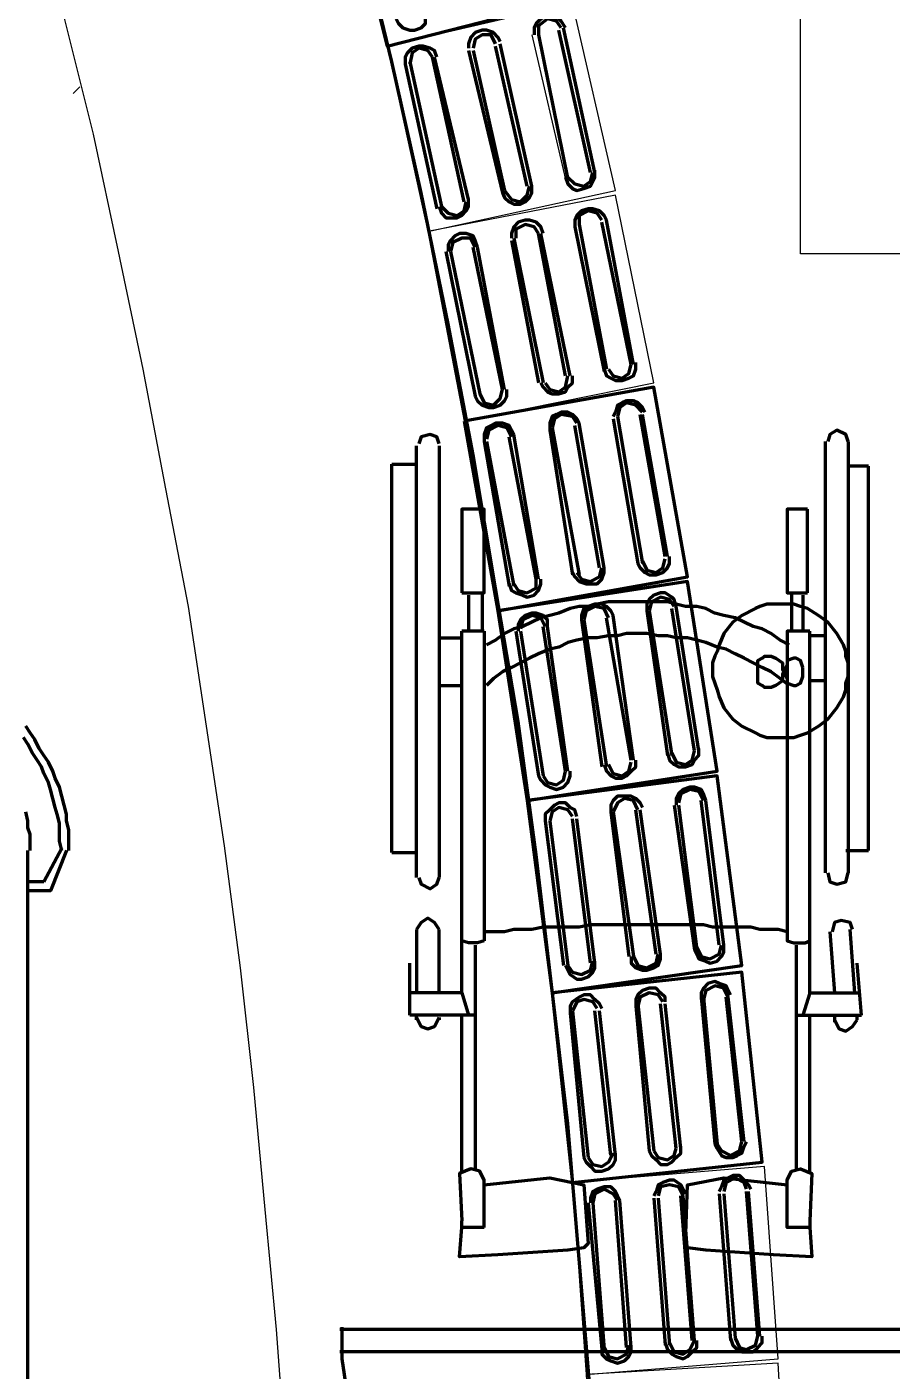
# Model space of a CAD drawing. Header units: millimetres. Extents: x 2273 to 2522, y 1034 to 1187.
# Drawn here: x 2461.915 to 2463.041, y 1050.359 to 1052.109 of the extents above; entities that cross this region are included whole.
import ezdxf

# ---------------------------------------------------------------- set-up
doc = ezdxf.new("R2010")
doc.units = ezdxf.units.MM
doc.layers.add('LAYER8', color=8, linetype='Continuous')
doc.layers.add('PAREDES', color=4, linetype='Continuous', lineweight=100)

# ---------------------------------------------------------------- blocks, each defined once
blk = doc.blocks.new('CAR')
at = {"layer": 'PAREDES', "color": 0, "linetype": 'Continuous'}
for points in [[(74.5799, 146.6775), (74.5681, 146.6775), (74.5534, 146.6775), (74.5417, 146.6745), (74.5328, 146.6745), (74.5211, 146.6716), (74.5093, 146.6686), (74.4975, 146.6657), (74.4858, 146.6598), (74.477, 146.6569), (74.4652, 146.651), (74.4564, 146.6451), (74.4475, 146.6392), (74.4358, 146.6333), (74.427, 146.6275), (74.4181, 146.6216)], [(74.5799, 146.6686), (74.5681, 146.6657), (74.5564, 146.6657), (74.5446, 146.6657), (74.5328, 146.6627), (74.524, 146.6598), (74.5123, 146.6569), (74.5005, 146.6539), (74.4917, 146.651), (74.4799, 146.6451), (74.4711, 146.6422), (74.4623, 146.6363), (74.4534, 146.6304), (74.4417, 146.6245), (74.4328, 146.6186)], [(74.577, 146.6686), (74.6211, 146.6451)], [(74.5799, 146.6745), (74.6328, 146.6539), (74.6328, 146.6245)], [(74.6211, 146.6451), (74.6211, 146.6245)], [(74.5799, 146.6275), (74.5681, 146.6275), (74.5593, 146.6275), (74.5505, 146.6245), (74.5417, 146.6245), (74.5299, 146.6216)], [(75.7652, 146.6245), (74.5799, 146.6245)]]:
    blk.add_lwpolyline(points, dxfattribs=at)
blk = doc.blocks.new('PROT')
at = {"layer": 'PAREDES', "color": 0, "linetype": 'Continuous'}
for points in [[(75.2005, 147.0333), (75.2211, 147.0333), (75.2417, 147.0333), (75.2623, 147.0363), (75.2828, 147.0392), (75.3034, 147.0392), (75.324, 147.0422), (75.3417, 147.0451), (75.3623, 147.051), (75.3828, 147.0539), (75.4005, 147.0598), (75.4211, 147.0627), (75.4387, 147.0686), (75.4564, 147.0745), (75.477, 147.0833), (75.4946, 147.0892), (75.5123, 147.0951), (75.5299, 147.1039), (75.5475, 147.1127), (75.5652, 147.1216), (75.5828, 147.1304), (75.6005, 147.1392), (75.6152, 147.148), (75.6328, 147.1598), (75.6475, 147.1716), (75.6652, 147.1804), (75.6799, 147.1922), (75.6946, 147.2039), (75.7093, 147.2157), (75.724, 147.2275), (75.7387, 147.2422), (75.7534, 147.2539), (75.7652, 147.2686), (75.7799, 147.2804), (75.7917, 147.2951), (75.8064, 147.3098), (75.8181, 147.3245), (75.8299, 147.3392), (75.8417, 147.3539), (75.8534, 147.3716), (75.8652, 147.3863), (75.874, 147.401), (75.8858, 147.4186), (75.8946, 147.4363), (75.9034, 147.451), (75.9123, 147.4686), (75.9211, 147.4863), (75.9299, 147.5039), (75.9387, 147.5216), (75.9446, 147.5392), (75.9534, 147.5569), (75.9593, 147.5775), (75.9652, 147.5951), (75.9711, 147.6157), (75.977, 147.6333), (75.9799, 147.6539), (75.9858, 147.6716), (75.9887, 147.6922), (75.9917, 147.7127), (75.9946, 147.7304), (75.9975, 147.751), (75.9975, 147.7716), (76.0005, 147.7922), (76.0005, 147.8127), (76.0005, 147.8333)], [(75.2034, 147.0304), (75.2034, 147.8333), (75.2328, 147.8333), (75.2328, 147.0304)], [(76.0034, 147.8333), (76.0034, 147.8127), (76.0034, 147.7922), (76.0064, 147.7716), (76.0064, 147.751), (76.0093, 147.7304), (76.0123, 147.7127), (76.0152, 147.6922), (76.0181, 147.6716), (76.024, 147.6539), (76.027, 147.6333), (76.0328, 147.6157), (76.0387, 147.5951), (76.0446, 147.5775), (76.0505, 147.5569), (76.0593, 147.5392), (76.0652, 147.5216), (76.074, 147.5039), (76.0828, 147.4863), (76.0917, 147.4686), (76.1005, 147.451), (76.1093, 147.4363), (76.1181, 147.4186), (76.1299, 147.401), (76.1387, 147.3863), (76.1505, 147.3716), (76.1623, 147.3539), (76.174, 147.3392), (76.1858, 147.3245), (76.1975, 147.3098), (76.2093, 147.2951), (76.224, 147.2804), (76.2358, 147.2686), (76.2505, 147.2539), (76.2652, 147.2422), (76.2799, 147.2275), (76.2946, 147.2157), (76.3093, 147.2039), (76.324, 147.1922), (76.3387, 147.1804), (76.3564, 147.1716), (76.3711, 147.1598), (76.3887, 147.148), (76.4034, 147.1392), (76.4211, 147.1304), (76.4387, 147.1216), (76.4564, 147.1127), (76.474, 147.1039), (76.4917, 147.0951), (76.5093, 147.0892), (76.527, 147.0833), (76.5446, 147.0745), (76.5652, 147.0686), (76.5828, 147.0627), (76.6034, 147.0598), (76.6211, 147.0539), (76.6417, 147.051), (76.6593, 147.0451), (76.6799, 147.0422), (76.7005, 147.0392), (76.7211, 147.0392), (76.7417, 147.0363), (76.7623, 147.0333), (76.7828, 147.0333), (76.8034, 147.0333)], [(76.8034, 147.8333), (76.774, 147.8333), (76.774, 147.0304)], [(76.8034, 147.8333), (76.8034, 147.0304)]]:
    blk.add_lwpolyline(points, dxfattribs=at)
blk = doc.blocks.new('MKJ')
at = {"layer": 'PAREDES', "color": 0, "linetype": 'Continuous'}
for points in [[(74.0799, 147.7186), (74.0799, 147.6922)], [(74.5799, 147.7186), (74.0799, 147.7186)], [(74.5799, 147.6892), (74.5799, 147.7186)], [(74.7652, 147.701), (74.6828, 147.6951)], [(74.7946, 147.7098), (74.727, 147.7039)], [(74.7652, 147.6422), (74.7652, 147.7069)], [(74.7946, 147.6245), (74.7946, 147.7098)], [(74.8005, 147.7039), (74.7946, 147.7039)], [(74.8005, 147.6745), (74.8123, 147.6804), (74.8152, 147.6892), (74.8093, 147.698), (74.8005, 147.7039)], [(74.0475, 147.6922), (74.0387, 147.6892), (74.0328, 147.6775), (74.0387, 147.6686), (74.0475, 147.6657)], [(74.0475, 147.6922), (74.6093, 147.6922)], [(74.3446, 147.6922), (74.3358, 147.6922), (74.327, 147.6892), (74.3211, 147.6892), (74.3123, 147.6863), (74.2975, 147.6775), (74.2828, 147.6657), (74.274, 147.6539), (74.2652, 147.6392), (74.2623, 147.6304), (74.2593, 147.6216), (74.2593, 147.6127), (74.2593, 147.6039), (74.2593, 147.5951), (74.2593, 147.5863), (74.2623, 147.5775), (74.2652, 147.5716), (74.274, 147.5539), (74.2828, 147.5422), (74.2975, 147.5304), (74.3123, 147.5245), (74.3211, 147.5216), (74.327, 147.5186), (74.3358, 147.5157), (74.3446, 147.5157), (74.3534, 147.5157), (74.3623, 147.5186), (74.3711, 147.5216), (74.3799, 147.5245), (74.3946, 147.5304), (74.4093, 147.5422), (74.4181, 147.5539), (74.427, 147.5716), (74.4299, 147.5775), (74.4328, 147.5863), (74.4328, 147.5951), (74.4328, 147.6039), (74.4328, 147.6127), (74.4328, 147.6216), (74.4299, 147.6304), (74.427, 147.6392), (74.4181, 147.6539), (74.4093, 147.6657), (74.3946, 147.6775), (74.3799, 147.6863), (74.3711, 147.6892), (74.3623, 147.6892), (74.3534, 147.6922), (74.3446, 147.6922)], [(74.6093, 147.6657), (74.6211, 147.6686), (74.624, 147.6775), (74.6211, 147.6892), (74.6093, 147.6922)], [(74.6828, 147.698), (74.674, 147.6951), (74.6711, 147.6833), (74.674, 147.6745), (74.6858, 147.6716)], [(74.6858, 147.6686), (74.7652, 147.6745)], [(74.7946, 147.6745), (74.8034, 147.6745)], [(74.6093, 147.6627), (74.0475, 147.6627)], [(74.3005, 147.6627), (74.3005, 147.6422)], [(74.3593, 147.6627), (74.3593, 147.6422)], [(74.2446, 147.6392), (74.1358, 147.6392)], [(74.1358, 147.6392), (74.1358, 147.6127), (74.2446, 147.6127), (74.2446, 147.6392)], [(74.2475, 147.6333), (74.2946, 147.6333)], [(74.7652, 147.6422), (74.2946, 147.6422)], [(74.2946, 147.6422), (74.2946, 147.6127), (74.6975, 147.6127), (74.7005, 147.6216), (74.7005, 147.6363), (74.6975, 147.6422)], [(74.3417, 147.6333), (74.3328, 147.6304), (74.3299, 147.6245), (74.3299, 147.6216), (74.3328, 147.6127), (74.3387, 147.6127), (74.3505, 147.6069), (74.3593, 147.6069), (74.3652, 147.598), (74.3681, 147.5922), (74.3681, 147.5833), (74.3652, 147.5804), (74.3623, 147.5745), (74.3534, 147.5745), (74.3417, 147.5745), (74.3328, 147.5745), (74.3299, 147.5804), (74.327, 147.5833), (74.327, 147.5922), (74.3299, 147.598), (74.3358, 147.6069), (74.3446, 147.6069), (74.3564, 147.6127), (74.3623, 147.6127), (74.3652, 147.6216), (74.3652, 147.6245), (74.3623, 147.6304), (74.3534, 147.6333), (74.3417, 147.6333)], [(74.7652, 147.6422), (74.7946, 147.6333)], [(75.0005, 147.6422), (74.7946, 147.6422)], [(75.0711, 147.6422), (75.0711, 147.6127), (75.0093, 147.6127), (74.9975, 147.6186), (74.9946, 147.6304), (75.0005, 147.6451), (75.0623, 147.6422)], [(75.0623, 147.6422), (75.0711, 147.6422), (75.1093, 147.6451), (75.1064, 147.5951), (75.1005, 147.5069), (75.0975, 147.4833), (75.0917, 147.4804), (75.0152, 147.4833), (75.0064, 147.5304), (75.0152, 147.6127)], [(74.2446, 147.6186), (74.2946, 147.6186)], [(74.3123, 147.6157), (74.3064, 147.6039), (74.2975, 147.5922), (74.2917, 147.5804), (74.2887, 147.5686), (74.2828, 147.5569), (74.277, 147.5451), (74.274, 147.5304), (74.2711, 147.5186), (74.2652, 147.5069), (74.2623, 147.4951), (74.2623, 147.4804), (74.2593, 147.4686), (74.2564, 147.4569), (74.2564, 147.4422), (74.2564, 147.4304), (74.2564, 147.4186), (74.2564, 147.4039), (74.2564, 147.3922), (74.2564, 147.3804), (74.2593, 147.3657), (74.2623, 147.3539), (74.2623, 147.3422), (74.2652, 147.3304), (74.2711, 147.3157), (74.274, 147.3039), (74.277, 147.2922), (74.2828, 147.2804), (74.2887, 147.2686), (74.2917, 147.2569), (74.2975, 147.2451), (74.3064, 147.2333), (74.3123, 147.2216)], [(74.3652, 147.6157), (74.3564, 147.6039), (74.3475, 147.5922), (74.3417, 147.5804), (74.3358, 147.5686), (74.3299, 147.5569), (74.324, 147.5451), (74.3181, 147.5333), (74.3152, 147.5216), (74.3093, 147.5069), (74.3064, 147.4951), (74.3034, 147.4833), (74.3034, 147.4686), (74.3005, 147.4569), (74.3005, 147.4451), (74.2975, 147.4304), (74.2975, 147.4186), (74.2975, 147.4039), (74.3005, 147.3922), (74.3005, 147.3804), (74.3034, 147.3657), (74.3034, 147.3539), (74.3064, 147.3392), (74.3093, 147.3275), (74.3152, 147.3157), (74.3181, 147.3039), (74.324, 147.2892), (74.3299, 147.2775), (74.3358, 147.2657), (74.3417, 147.2539), (74.3475, 147.2422), (74.3564, 147.2304), (74.3652, 147.2216)], [(74.6858, 147.6127), (74.6828, 147.601), (74.6828, 147.5892), (74.6828, 147.5775), (74.6799, 147.5657), (74.6799, 147.5539), (74.6799, 147.5392), (74.6799, 147.5275), (74.6799, 147.5157), (74.677, 147.5039), (74.677, 147.4922), (74.677, 147.4775), (74.677, 147.4657), (74.677, 147.4539), (74.677, 147.4422), (74.677, 147.4304), (74.677, 147.4157), (74.677, 147.4039), (74.677, 147.3922), (74.677, 147.3804), (74.677, 147.3686), (74.677, 147.3569), (74.6799, 147.3422), (74.6799, 147.3304), (74.6799, 147.3186), (74.6799, 147.3069), (74.6799, 147.2951), (74.6828, 147.2804), (74.6828, 147.2686), (74.6828, 147.2569), (74.6858, 147.2451), (74.6858, 147.2333), (74.6858, 147.2186)], [(74.7034, 147.6245), (74.9946, 147.6245)], [(75.0152, 147.2186), (75.0064, 147.3039), (75.0152, 147.348), (75.0917, 147.3539), (75.0975, 147.348), (75.1005, 147.3275), (75.1064, 147.2363), (75.1093, 147.1863), (75.0711, 147.1892), (75.0623, 147.1892)], [(74.2446, 147.1892), (74.2446, 147.2186), (74.1358, 147.2186), (74.1358, 147.1892), (74.2446, 147.1892)], [(74.2446, 147.2157), (74.2946, 147.2157)], [(74.2946, 147.2186), (74.6975, 147.2186)], [(74.2946, 147.2186), (74.2946, 147.1892)], [(74.6975, 147.2186), (74.7005, 147.2098), (74.7005, 147.198), (74.6975, 147.1892)], [(75.0711, 147.2186), (75.0093, 147.2186), (74.9975, 147.2127), (74.9946, 147.201), (75.0005, 147.1863), (75.0623, 147.1892)], [(75.0711, 147.2186), (75.0711, 147.1892)], [(74.2475, 147.198), (74.2946, 147.198)], [(74.7034, 147.2069), (74.9946, 147.2069)], [(74.7652, 147.1892), (74.7946, 147.198)], [(74.7946, 147.2069), (74.7946, 147.1216)], [(74.7652, 147.1892), (74.2946, 147.1892)], [(74.3034, 147.1598), (74.3034, 147.1892)], [(74.3652, 147.1598), (74.3652, 147.1892)], [(74.7652, 147.1892), (74.7652, 147.1216)], [(75.0005, 147.1892), (74.7946, 147.1892)], [(74.0505, 147.1598), (74.0417, 147.1569), (74.0387, 147.148), (74.0417, 147.1363), (74.0505, 147.1333)], [(74.0534, 147.1598), (74.6152, 147.1598)], [(74.6152, 147.1333), (74.624, 147.1363), (74.6299, 147.148), (74.624, 147.1569), (74.6152, 147.1598)], [(74.6828, 147.1598), (74.674, 147.1539), (74.6681, 147.1451), (74.674, 147.1363), (74.6828, 147.1304)], [(74.7652, 147.1598), (74.6828, 147.1598)], [(74.7975, 147.1598), (74.8005, 147.1598)], [(74.7975, 147.1304), (74.8093, 147.1363), (74.8123, 147.1451), (74.8093, 147.1539), (74.7975, 147.1598)], [(74.6152, 147.1304), (74.0534, 147.1304)], [(74.077, 147.098), (74.077, 147.1304)], [(74.5828, 147.098), (74.5828, 147.1304)], [(74.6828, 147.1304), (74.7652, 147.1304)], [(74.8005, 147.1304), (74.7946, 147.1304)], [(74.7946, 147.1216), (74.727, 147.1216)], [(74.5828, 147.098), (74.077, 147.098)]]:
    blk.add_lwpolyline(points, dxfattribs=at)
blk = doc.blocks.new('KJIUY')
at = {"layer": 'PAREDES', "color": 160, "linetype": 'Continuous'}
for points in [[(74.7652, 147.3069), (75.0123, 147.3333), (74.9858, 147.5804), (74.7387, 147.5539), (74.7652, 147.3069)], [(75.2152, 147.5392), (75.224, 147.5422), (75.2299, 147.548), (75.2328, 147.5539), (75.2328, 147.5627), (75.2328, 147.5686), (75.227, 147.5745), (75.2211, 147.5804), (75.2123, 147.5804)], [(75.0211, 147.5657), (75.0152, 147.5627), (75.0093, 147.5569), (75.0034, 147.551), (75.0034, 147.5422), (75.0064, 147.5363), (75.0093, 147.5304), (75.0181, 147.5275), (75.024, 147.5245)], [(75.2123, 147.5775), (75.024, 147.5627)], [(75.2123, 147.5745), (75.024, 147.5598)], [(75.2152, 147.5451), (75.227, 147.551), (75.2299, 147.5598), (75.224, 147.5716), (75.2123, 147.5745)], [(74.5152, 147.2745), (74.7652, 147.3069), (74.7299, 147.5539), (74.4828, 147.5216), (74.5152, 147.2745)], [(74.9593, 147.5569), (74.7711, 147.5363)], [(74.9593, 147.5539), (74.7711, 147.5333)], [(74.9623, 147.5186), (74.9681, 147.5216), (74.977, 147.5275), (74.9799, 147.5333), (74.9799, 147.5422), (74.977, 147.548), (74.974, 147.5539), (74.9652, 147.5569), (74.9593, 147.5598)], [(74.9623, 147.5216), (74.9711, 147.5275), (74.977, 147.5392), (74.9711, 147.551), (74.9593, 147.5539)], [(75.0211, 147.5598), (75.0123, 147.5569), (75.0064, 147.5451), (75.0123, 147.5333), (75.024, 147.5304)], [(75.027, 147.5304), (75.2152, 147.5451)], [(74.7034, 147.5304), (74.5152, 147.5069)], [(74.7093, 147.4922), (74.7152, 147.4951), (74.7211, 147.498), (74.724, 147.5069), (74.727, 147.5127), (74.724, 147.5216), (74.7181, 147.5275), (74.7123, 147.5304), (74.7034, 147.5304)], [(74.7064, 147.4951), (74.7181, 147.501), (74.7211, 147.5127), (74.7152, 147.5245), (74.7034, 147.5275)], [(74.7681, 147.5392), (74.7623, 147.5363), (74.7564, 147.5333), (74.7534, 147.5245), (74.7505, 147.5186), (74.7534, 147.5098), (74.7593, 147.5039), (74.7652, 147.501), (74.774, 147.501)], [(74.7711, 147.5363), (74.7593, 147.5304), (74.7564, 147.5186), (74.7623, 147.5069), (74.774, 147.5039)], [(75.027, 147.5245), (75.2181, 147.5392)], [(74.2681, 147.2363), (74.5152, 147.2745), (74.477, 147.5216), (74.2299, 147.4833), (74.2681, 147.2363)], [(74.7034, 147.5245), (74.5152, 147.501)], [(74.7711, 147.5039), (74.9623, 147.5216)], [(74.7711, 147.501), (74.9623, 147.5186)], [(74.4505, 147.498), (74.2623, 147.4686)], [(74.4505, 147.4922), (74.2652, 147.4627)], [(74.4534, 147.4569), (74.4623, 147.4598), (74.4681, 147.4657), (74.4711, 147.4716), (74.4711, 147.4804), (74.4681, 147.4892), (74.4623, 147.4922), (74.4564, 147.498), (74.4475, 147.498)], [(74.4534, 147.4627), (74.4652, 147.4686), (74.4681, 147.4804), (74.4623, 147.4892), (74.4505, 147.4922)], [(74.5152, 147.5069), (74.5064, 147.5039), (74.5005, 147.501), (74.4975, 147.4922), (74.4975, 147.4863), (74.5005, 147.4775), (74.5064, 147.4716), (74.5123, 147.4686), (74.5211, 147.4686)], [(74.5152, 147.5039), (74.5034, 147.498), (74.5005, 147.4863), (74.5064, 147.4745), (74.5181, 147.4716)], [(74.5211, 147.4716), (74.7093, 147.4951)], [(74.5211, 147.4657), (74.7093, 147.4922)], [(75.2181, 147.4922), (75.0299, 147.4775)], [(75.2211, 147.4539), (75.2299, 147.4569), (75.2358, 147.4627), (75.2387, 147.4686), (75.2417, 147.4775), (75.2387, 147.4833), (75.2328, 147.4892), (75.227, 147.4951), (75.2181, 147.4951)], [(75.2211, 147.4598), (75.2328, 147.4657), (75.2358, 147.4775), (75.2299, 147.4863), (75.2181, 147.4922)], [(74.0211, 147.1922), (74.2681, 147.2363), (74.224, 147.4833), (73.977, 147.4392), (74.0211, 147.1922)], [(74.9681, 147.4745), (74.7799, 147.4539)], [(74.9711, 147.4333), (74.977, 147.4363), (74.9828, 147.4422), (74.9887, 147.448), (74.9887, 147.4569), (74.9858, 147.4627), (74.9799, 147.4686), (74.974, 147.4745), (74.9652, 147.4745)], [(75.027, 147.4804), (75.0211, 147.4775), (75.0152, 147.4745), (75.0093, 147.4657), (75.0093, 147.4598), (75.0123, 147.451), (75.0152, 147.4451), (75.024, 147.4422), (75.0299, 147.4392)], [(75.0299, 147.4775), (75.0181, 147.4716), (75.0152, 147.4598), (75.0181, 147.448), (75.0299, 147.4451)], [(75.2181, 147.4892), (75.0299, 147.4745)], [(74.1975, 147.4569), (74.0123, 147.4245)], [(74.2064, 147.4186), (74.2123, 147.4216), (74.2181, 147.4275), (74.2211, 147.4333), (74.2211, 147.4422), (74.2181, 147.451), (74.2123, 147.4569), (74.2064, 147.4598), (74.1975, 147.4598)], [(74.2623, 147.4686), (74.2534, 147.4657), (74.2505, 147.4627), (74.2446, 147.4539), (74.2446, 147.448), (74.2475, 147.4392), (74.2534, 147.4333), (74.2593, 147.4304), (74.2681, 147.4304)], [(74.2623, 147.4657), (74.2534, 147.4598), (74.2505, 147.448), (74.2564, 147.4363), (74.2681, 147.4333)], [(74.2681, 147.4333), (74.4564, 147.4627)], [(74.2681, 147.4304), (74.4564, 147.4569)], [(74.9681, 147.4686), (74.7799, 147.448)], [(74.9711, 147.4392), (74.9799, 147.4451), (74.9828, 147.4569), (74.977, 147.4657), (74.9681, 147.4686)], [(75.0328, 147.4451), (75.224, 147.4598)], [(74.1975, 147.4539), (74.0123, 147.4216)], [(74.2034, 147.4245), (74.2152, 147.4304), (74.2181, 147.4422), (74.2123, 147.451), (74.2005, 147.4539)], [(74.7152, 147.448), (74.527, 147.4216)], [(74.7152, 147.4422), (74.527, 147.4157)], [(74.7181, 147.4098), (74.727, 147.4098), (74.7328, 147.4157), (74.7358, 147.4245), (74.7358, 147.4304), (74.7328, 147.4392), (74.7299, 147.4451), (74.7211, 147.448), (74.7152, 147.448)], [(74.7181, 147.4127), (74.7299, 147.4186), (74.7328, 147.4304), (74.727, 147.4422), (74.7152, 147.4451)], [(74.777, 147.4539), (74.7711, 147.4539), (74.7652, 147.448), (74.7593, 147.4422), (74.7593, 147.4333), (74.7623, 147.4245), (74.7681, 147.4186), (74.774, 147.4157), (74.7828, 147.4157)], [(74.777, 147.451), (74.7681, 147.4451), (74.7652, 147.4333), (74.7711, 147.4216), (74.7828, 147.4186)], [(74.7799, 147.4186), (74.9711, 147.4392)], [(75.0328, 147.4392), (75.224, 147.4539)], [(74.0093, 147.4275), (74.0034, 147.4245), (73.9975, 147.4186), (73.9946, 147.4127), (73.9946, 147.4039), (73.9975, 147.398), (74.0005, 147.3922), (74.0093, 147.3892), (74.0152, 147.3863)], [(74.0093, 147.4245), (74.0005, 147.4157), (73.9975, 147.4039), (74.0034, 147.3951), (74.0152, 147.3922)], [(74.0152, 147.3922), (74.2064, 147.4245)], [(74.524, 147.4245), (74.5181, 147.4216), (74.5123, 147.4157), (74.5093, 147.4098), (74.5093, 147.401), (74.5093, 147.3922), (74.5152, 147.3863), (74.5211, 147.3833), (74.5299, 147.3833)], [(74.7828, 147.4157), (74.9711, 147.4333)], [(73.9475, 147.4127), (73.7593, 147.3775)], [(73.9475, 147.4098), (73.7623, 147.3716)], [(73.9534, 147.3745), (73.9623, 147.3775), (73.9652, 147.3833), (73.9681, 147.3892), (73.9681, 147.398), (73.9652, 147.4069), (73.9623, 147.4127), (73.9534, 147.4157), (73.9446, 147.4157)], [(73.9534, 147.3804), (73.9623, 147.3863), (73.9652, 147.398), (73.9593, 147.4069), (73.9475, 147.4098)], [(74.0181, 147.3863), (74.2064, 147.4186)], [(74.4623, 147.4127), (74.274, 147.3863)], [(74.4623, 147.4098), (74.277, 147.3775)], [(74.4681, 147.3745), (74.477, 147.3775), (74.4828, 147.3833), (74.4858, 147.3892), (74.4858, 147.398), (74.4828, 147.4039), (74.477, 147.4098), (74.4711, 147.4157), (74.4623, 147.4157)], [(74.4681, 147.3804), (74.4799, 147.3863), (74.4828, 147.398), (74.477, 147.4069), (74.4652, 147.4098)], [(74.527, 147.4186), (74.5152, 147.4127), (74.5123, 147.401), (74.5181, 147.3922), (74.5299, 147.3863)], [(74.5299, 147.3863), (74.7181, 147.4127)], [(74.5299, 147.3833), (74.7181, 147.4069)], [(75.227, 147.4098), (75.0358, 147.3951)], [(75.227, 147.4039), (75.0358, 147.3892)], [(75.227, 147.3716), (75.2358, 147.3716), (75.2417, 147.3775), (75.2446, 147.3833), (75.2475, 147.3922), (75.2446, 147.401), (75.2387, 147.4069), (75.2328, 147.4098), (75.224, 147.4098)], [(75.227, 147.3745), (75.2387, 147.3804), (75.2417, 147.3922), (75.2358, 147.4039), (75.224, 147.4069)], [(74.274, 147.3863), (74.2681, 147.3833), (74.2623, 147.3775), (74.2593, 147.3716), (74.2593, 147.3627), (74.2623, 147.3539), (74.2652, 147.348), (74.274, 147.3451), (74.2799, 147.3451)], [(74.977, 147.3892), (74.7887, 147.3686)], [(74.9799, 147.348), (74.9858, 147.351), (74.9917, 147.3569), (74.9975, 147.3627), (74.9975, 147.3716), (74.9946, 147.3804), (74.9887, 147.3863), (74.9828, 147.3892), (74.974, 147.3892)], [(74.9799, 147.3539), (74.9887, 147.3598), (74.9917, 147.3716), (74.9858, 147.3804), (74.974, 147.3863)], [(75.0358, 147.3951), (75.0299, 147.3922), (75.024, 147.3892), (75.0181, 147.3833), (75.0181, 147.3745), (75.0211, 147.3657), (75.024, 147.3598), (75.0328, 147.3569), (75.0387, 147.3569)], [(75.0358, 147.3922), (75.027, 147.3863), (75.0211, 147.3745), (75.027, 147.3627), (75.0387, 147.3598)], [(73.7593, 147.3775), (73.7534, 147.3745), (73.7475, 147.3686), (73.7446, 147.3598), (73.7446, 147.3539), (73.7475, 147.3451), (73.7534, 147.3392), (73.7593, 147.3363), (73.7681, 147.3363)], [(73.7593, 147.3716), (73.7505, 147.3657), (73.7475, 147.3539), (73.7534, 147.3422), (73.7652, 147.3422)], [(73.7652, 147.3422), (73.9534, 147.3775)], [(73.7681, 147.3363), (73.9564, 147.3745)], [(74.2123, 147.3745), (74.024, 147.3422)], [(74.2123, 147.3686), (74.027, 147.3363)], [(74.2181, 147.3333), (74.224, 147.3363), (74.2299, 147.3422), (74.2328, 147.351), (74.2328, 147.3569), (74.2328, 147.3657), (74.227, 147.3716), (74.2181, 147.3745), (74.2123, 147.3745)], [(74.2181, 147.3392), (74.227, 147.3451), (74.2299, 147.3569), (74.224, 147.3686), (74.2123, 147.3716)], [(74.277, 147.3804), (74.2652, 147.3745), (74.2623, 147.3627), (74.2681, 147.351), (74.2799, 147.348)], [(74.2799, 147.348), (74.4711, 147.3775)], [(74.2799, 147.3451), (74.4711, 147.3716)], [(74.7858, 147.3716), (74.7799, 147.3686), (74.774, 147.3627), (74.7681, 147.3569), (74.7681, 147.348), (74.7711, 147.3422), (74.777, 147.3333), (74.7828, 147.3304), (74.7917, 147.3304)], [(74.977, 147.3833), (74.7887, 147.3627)], [(75.0387, 147.3598), (75.2299, 147.3745)], [(75.0387, 147.3539), (75.2299, 147.3716)], [(73.6975, 147.3627), (73.5093, 147.3216)], [(73.6975, 147.3569), (73.5123, 147.3157)], [(73.7034, 147.3245), (73.7123, 147.3275), (73.7181, 147.3333), (73.7211, 147.3392), (73.7181, 147.348), (73.7152, 147.3569), (73.7093, 147.3598), (73.7034, 147.3627), (73.6946, 147.3627)], [(73.7034, 147.3275), (73.7123, 147.3363), (73.7152, 147.348), (73.7093, 147.3569), (73.6975, 147.3598)], [(74.727, 147.3627), (74.5387, 147.3392)], [(74.727, 147.3569), (74.5387, 147.3333)], [(74.7299, 147.3245), (74.7358, 147.3275), (74.7417, 147.3304), (74.7475, 147.3392), (74.7475, 147.3451), (74.7446, 147.3539), (74.7387, 147.3598), (74.7328, 147.3627), (74.724, 147.3627)], [(74.7299, 147.3275), (74.7387, 147.3333), (74.7417, 147.3451), (74.7358, 147.3569), (74.724, 147.3598)], [(74.7858, 147.3657), (74.777, 147.3598), (74.774, 147.348), (74.777, 147.3392), (74.7887, 147.3333)], [(74.7887, 147.3333), (74.9799, 147.3539)], [(73.2887, 147.0304), (73.5328, 147.0922), (73.4711, 147.3333), (73.2299, 147.2716), (73.2887, 147.0304)], [(73.9711, 147.2922), (73.977, 147.2951), (73.9828, 147.301), (73.9858, 147.3069), (73.9858, 147.3157), (73.9828, 147.3245), (73.977, 147.3275), (73.9711, 147.3333), (73.9623, 147.3333)], [(74.024, 147.3422), (74.0181, 147.3392), (74.0123, 147.3333), (74.0093, 147.3275), (74.0093, 147.3186), (74.0123, 147.3127), (74.0152, 147.3069), (74.024, 147.3039), (74.0328, 147.3039)], [(74.024, 147.3392), (74.0152, 147.3333), (74.0123, 147.3186), (74.0181, 147.3098), (74.0299, 147.3069)], [(74.0299, 147.3069), (74.2211, 147.3422)], [(74.0328, 147.3039), (74.2211, 147.3333)], [(74.5358, 147.3392), (74.527, 147.3363), (74.524, 147.3304), (74.5181, 147.3245), (74.5181, 147.3157), (74.5211, 147.3098), (74.527, 147.3039), (74.5328, 147.298), (74.5417, 147.298)], [(74.5358, 147.3333), (74.527, 147.3275), (74.524, 147.3157), (74.5299, 147.3069), (74.5417, 147.3039)], [(74.7917, 147.3304), (74.9799, 147.348)], [(73.5093, 147.3245), (73.5005, 147.3186), (73.4975, 147.3157), (73.4946, 147.3069), (73.4946, 147.298), (73.4975, 147.2922), (73.5034, 147.2863), (73.5093, 147.2833), (73.5181, 147.2833)], [(73.5093, 147.3186), (73.5005, 147.3127), (73.4975, 147.301), (73.5064, 147.2892), (73.5181, 147.2892)], [(73.5181, 147.2892), (73.7064, 147.3275)], [(73.9623, 147.3304), (73.777, 147.2922)], [(73.9623, 147.3245), (73.777, 147.2892)], [(73.9711, 147.298), (73.9799, 147.3039), (73.9828, 147.3157), (73.977, 147.3245), (73.9623, 147.3275)], [(74.477, 147.3275), (74.2887, 147.301)], [(74.477, 147.3245), (74.2887, 147.2951)], [(74.4828, 147.2892), (74.4887, 147.2922), (74.4946, 147.298), (74.4975, 147.3039), (74.5005, 147.3127), (74.4975, 147.3216), (74.4917, 147.3275), (74.4828, 147.3304), (74.477, 147.3304)], [(74.4828, 147.2951), (74.4917, 147.301), (74.4946, 147.3127), (74.4887, 147.3216), (74.477, 147.3245)], [(74.5417, 147.3039), (74.7299, 147.3275)], [(74.5417, 147.298), (74.7299, 147.3216)], [(74.2887, 147.301), (74.2799, 147.301), (74.274, 147.2951), (74.2711, 147.2863), (74.2711, 147.2804), (74.274, 147.2716), (74.2799, 147.2657), (74.2858, 147.2627), (74.2946, 147.2627)], [(74.2887, 147.298), (74.277, 147.2922), (74.274, 147.2804), (74.2799, 147.2686), (74.2917, 147.2657)], [(73.7152, 147.2804), (73.5299, 147.2392)], [(73.724, 147.2422), (73.7299, 147.2451), (73.7358, 147.251), (73.7387, 147.2569), (73.7387, 147.2657), (73.7358, 147.2716), (73.7299, 147.2775), (73.724, 147.2804), (73.7152, 147.2804)], [(73.777, 147.2951), (73.7681, 147.2922), (73.7623, 147.2863), (73.7593, 147.2775), (73.7593, 147.2716), (73.7623, 147.2627), (73.7681, 147.2569), (73.777, 147.2539), (73.7828, 147.2539)], [(73.777, 147.2892), (73.7681, 147.2833), (73.7652, 147.2716), (73.7711, 147.2598), (73.7828, 147.2598)], [(73.7828, 147.2569), (73.9711, 147.2951)], [(73.7858, 147.2539), (73.9711, 147.2892)], [(74.227, 147.2892), (74.0387, 147.2569)], [(74.227, 147.2863), (74.0417, 147.251)], [(74.2328, 147.251), (74.2417, 147.2539), (74.2446, 147.2598), (74.2475, 147.2686), (74.2505, 147.2745), (74.2475, 147.2833), (74.2417, 147.2892), (74.2328, 147.2922), (74.227, 147.2922)], [(74.2328, 147.2569), (74.2417, 147.2627), (74.2446, 147.2745), (74.2387, 147.2863), (74.227, 147.2863)], [(74.2946, 147.2657), (74.4828, 147.2951)], [(74.2946, 147.2598), (74.4828, 147.2892)], [(73.7152, 147.2745), (73.5328, 147.2333)], [(73.7211, 147.2451), (73.7328, 147.2539), (73.7358, 147.2657), (73.727, 147.2745), (73.7152, 147.2775)], [(73.5387, 147.2039), (73.7211, 147.2451)], [(73.9799, 147.2451), (73.7946, 147.2098)], [(73.9887, 147.2069), (73.9946, 147.2098), (74.0005, 147.2157), (74.0034, 147.2245), (74.0034, 147.2304), (74.0005, 147.2392), (73.9946, 147.2451), (73.9887, 147.248), (73.9799, 147.248)], [(74.0387, 147.2569), (74.0328, 147.2539), (74.027, 147.251), (74.024, 147.2422), (74.024, 147.2333), (74.027, 147.2275), (74.0299, 147.2216), (74.0387, 147.2186), (74.0475, 147.2186)], [(74.0417, 147.2539), (74.0299, 147.248), (74.027, 147.2363), (74.0328, 147.2245), (74.0446, 147.2216)], [(74.0475, 147.2216), (74.2358, 147.2569)], [(74.0475, 147.2186), (74.2358, 147.251)], [(73.527, 147.2392), (73.5211, 147.2363), (73.5152, 147.2304), (73.5123, 147.2216), (73.5123, 147.2157), (73.5152, 147.2069), (73.5211, 147.201), (73.5299, 147.198), (73.5358, 147.198)], [(73.5299, 147.2333), (73.5181, 147.2275), (73.5181, 147.2157), (73.524, 147.2069), (73.5358, 147.2039)], [(73.5387, 147.198), (73.724, 147.2422)], [(73.9799, 147.2422), (73.7946, 147.2039)], [(73.9858, 147.2127), (73.9975, 147.2186), (74.0005, 147.2304), (73.9917, 147.2392), (73.9799, 147.2422)], [(73.8005, 147.1745), (73.9858, 147.2127)], [(73.7328, 147.198), (73.5475, 147.1539)], [(73.7417, 147.1598), (73.7505, 147.1627), (73.7564, 147.1686), (73.7564, 147.1745), (73.7564, 147.1833), (73.7534, 147.1892), (73.7475, 147.1951), (73.7417, 147.198), (73.7328, 147.198)], [(73.7417, 147.1627), (73.7505, 147.1716), (73.7534, 147.1833), (73.7475, 147.1922), (73.7358, 147.1951)], [(73.7946, 147.2098), (73.7858, 147.2069), (73.7799, 147.2039), (73.777, 147.1951), (73.777, 147.1863), (73.7799, 147.1804), (73.7858, 147.1745), (73.7917, 147.1716), (73.8005, 147.1716)], [(73.7946, 147.2069), (73.7828, 147.201), (73.7828, 147.1892), (73.7887, 147.1775), (73.8005, 147.1745)], [(73.8005, 147.1686), (73.9887, 147.2069)], [(73.7358, 147.1922), (73.5475, 147.151)], [(73.5534, 147.1216), (73.7417, 147.1627)], [(73.4975, 147.1039), (73.5034, 147.1069), (73.5093, 147.1127), (73.5123, 147.1216), (73.5123, 147.1275), (73.5093, 147.1363), (73.5034, 147.1422), (73.4946, 147.1422), (73.4887, 147.1422)], [(73.5475, 147.1569), (73.5387, 147.1539), (73.5358, 147.148), (73.5328, 147.1392), (73.5328, 147.1333), (73.5358, 147.1245), (73.5417, 147.1186), (73.5475, 147.1157), (73.5564, 147.1157)], [(73.5475, 147.151), (73.5387, 147.1451), (73.5358, 147.1333), (73.5417, 147.1245), (73.5564, 147.1216)], [(73.5564, 147.1157), (73.7446, 147.1569)]]:
    blk.add_lwpolyline(points, dxfattribs=at)
at = {"layer": 'PAREDES', "color": 0, "linetype": 'Continuous'}
blk.add_lwpolyline([(76.8887, 147.3422), (76.7123, 147.3569), (76.5358, 147.3657), (76.3593, 147.3716), (76.1799, 147.3775), (76.0005, 147.3775), (75.824, 147.3775), (75.6446, 147.3716), (75.4681, 147.3657), (75.2887, 147.3569), (75.1123, 147.3422), (74.9358, 147.3275), (74.7623, 147.3069), (74.5858, 147.2863), (74.4123, 147.2627), (74.2387, 147.2333), (74.0652, 147.2039), (73.8946, 147.1716), (73.724, 147.1363), (73.5534, 147.098), (73.3828, 147.0569)], dxfattribs=at)

msp = doc.modelspace()

# ---------------------------------------------------------------- linework, layer by layer
at = {"layer": 'LAYER8', "linetype": 'Continuous'}
for points in [[(2462.9222, 1051.8131), (2462.9222, 1053.6161)], [(2463.2046, 1051.8131), (2462.9222, 1051.8131)]]:
    msp.add_lwpolyline(points, dxfattribs=at)
at = {"layer": 'LAYER8', "color": 160, "linetype": 'Continuous'}
for points in [[(2462.384, 1052.0837), (2462.4369, 1051.8425), (2462.681, 1051.8955), (2462.6252, 1052.1396), (2462.384, 1052.0837)], [(2462.5722, 1052.0984), (2462.6163, 1051.9102)], [(2462.4369, 1051.8425), (2462.484, 1051.5955), (2462.731, 1051.6455), (2462.681, 1051.8896), (2462.4369, 1051.8425)], [(2462.6252, 1050.6043), (2462.6428, 1050.3543), (2462.8928, 1050.3749), (2462.8752, 1050.6249), (2462.6252, 1050.6043)], [(2462.6428, 1050.3543), (2462.6575, 1050.1043), (2462.9075, 1050.119), (2462.8928, 1050.369), (2462.6428, 1050.3543)]]:
    msp.add_lwpolyline(points, dxfattribs=at)
at = {"layer": 'LAYER8', "color": 0, "linetype": 'Continuous'}
msp.add_lwpolyline([(2462.2399, 1048.819), (2462.2516, 1048.9778), (2462.2605, 1049.1367), (2462.2663, 1049.2955), (2462.2693, 1049.4543), (2462.2693, 1049.6161), (2462.2693, 1049.7749), (2462.2663, 1049.9337), (2462.2605, 1050.0955), (2462.2516, 1050.2543), (2462.2399, 1050.4131), (2462.2252, 1050.569), (2462.2105, 1050.7278), (2462.1928, 1050.8837), (2462.1722, 1051.0425), (2462.1487, 1051.1984), (2462.1252, 1051.3543), (2462.0957, 1051.5072), (2462.0663, 1051.6631), (2462.034, 1051.8161), (2462.0016, 1051.969), (2461.9634, 1052.122)], dxfattribs=at)
at = {"layer": 'LAYER8', "color": 252, "linetype": 'Continuous'}
msp.add_lwpolyline([(2461.9752, 1052.022), (2461.984, 1052.0308)], dxfattribs=at)

# ---------------------------------------------------------------- block references
at = {"layer": 'LAYER8', "color": 0, "linetype": 'ByBlock', "rotation": 270}
msp.add_blockref('KJIUY', (2315.2918, 1125.6166), dxfattribs=at)
at = {"layer": 'LAYER8', "linetype": 'ByBlock', "rotation": 270}
for name in ['CAR', 'MKJ', 'PROT']:
    msp.add_blockref(name, (2315.2918, 1125.6166), dxfattribs=at)

doc.saveas('drawing.dxf')
